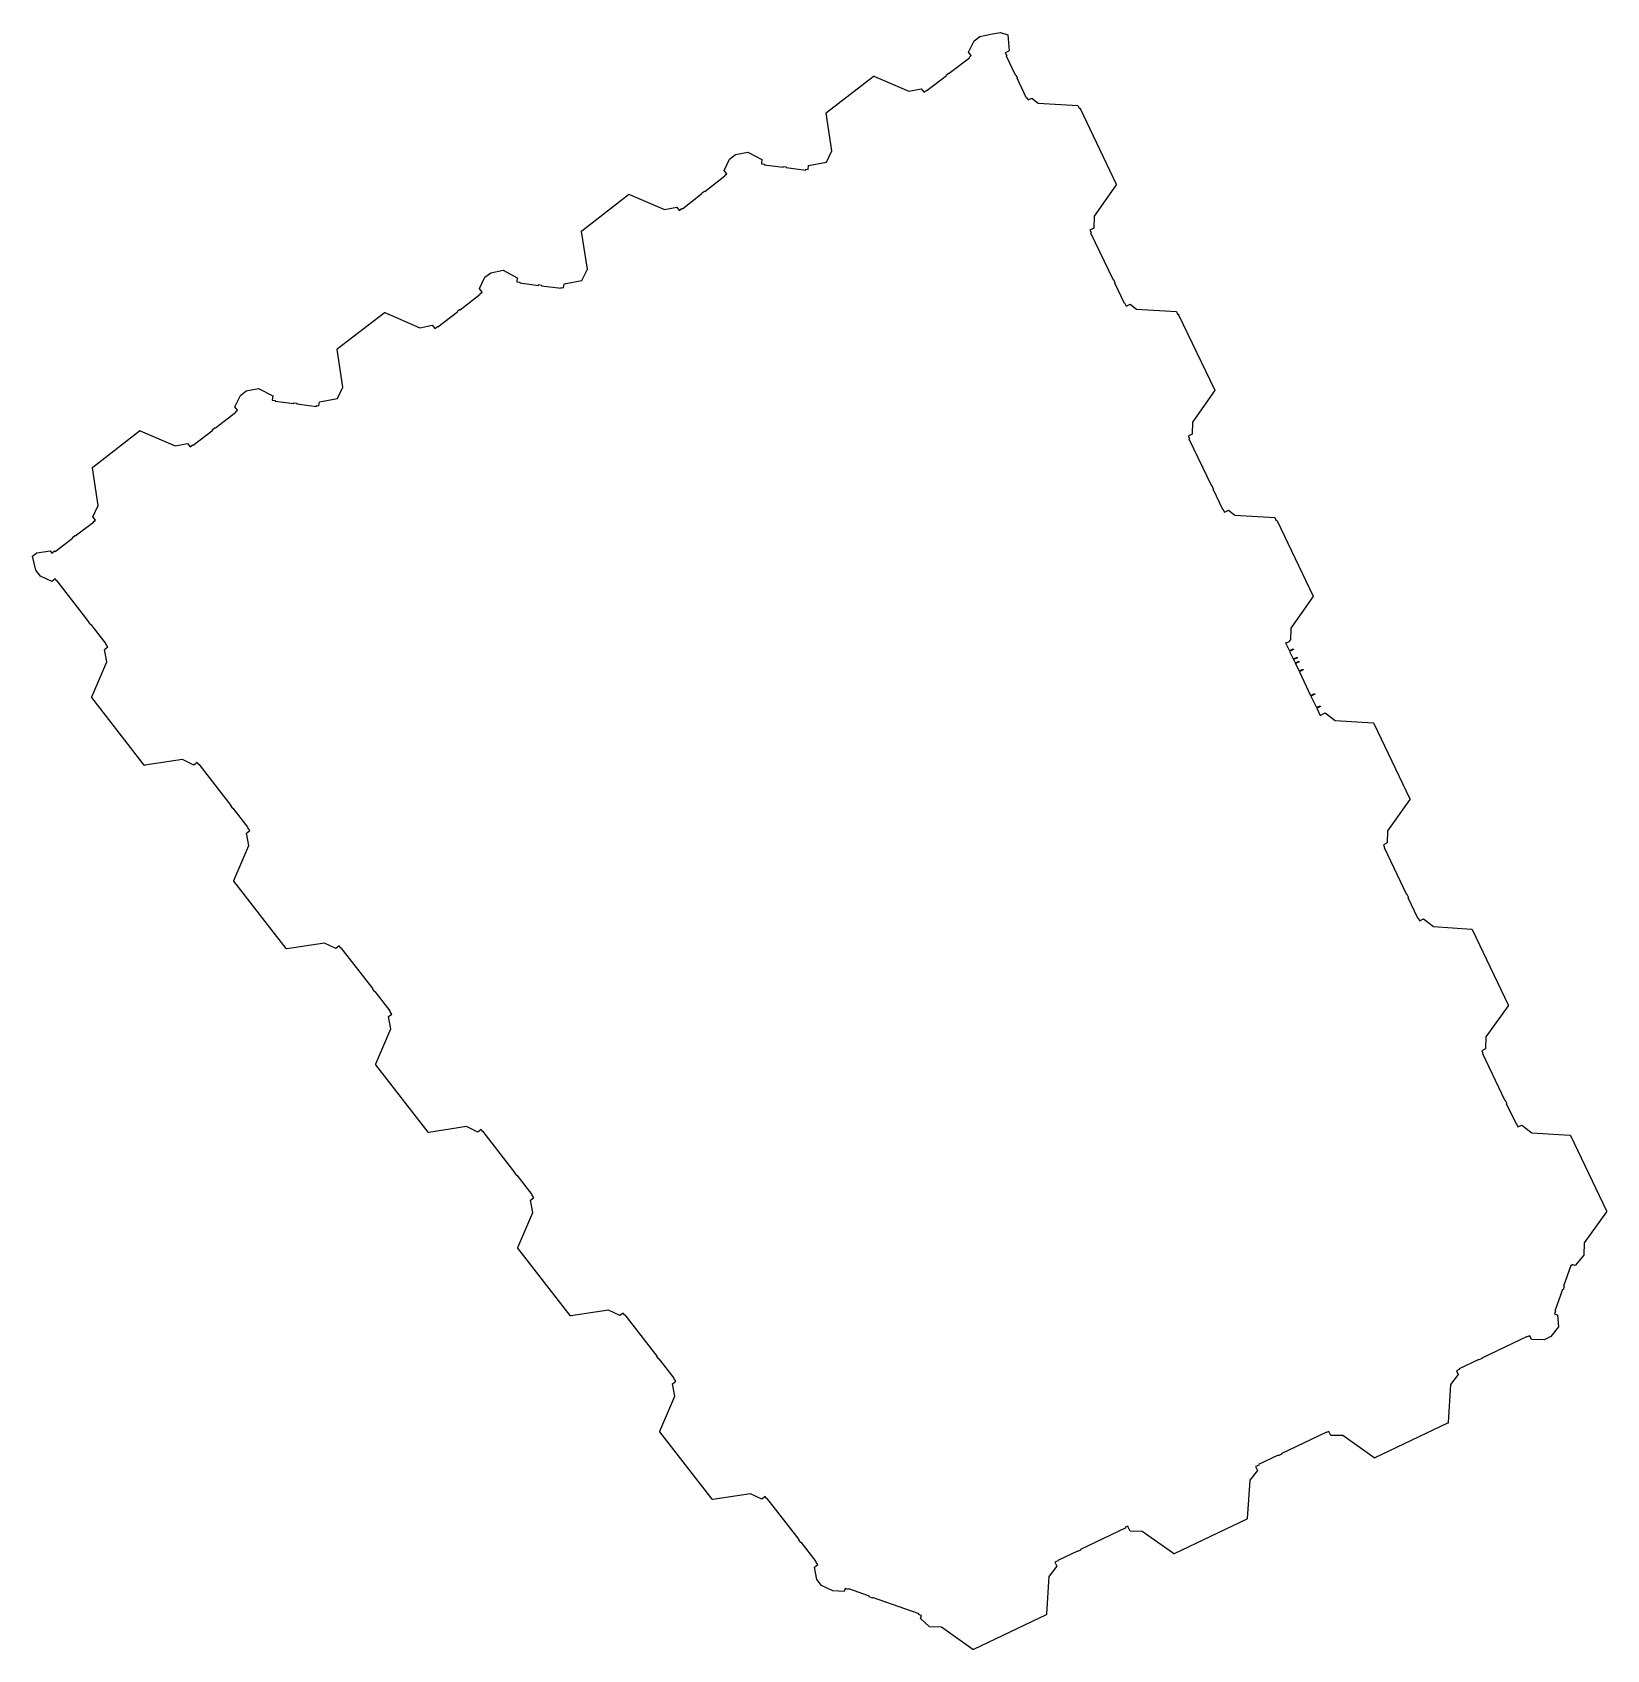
# Model space of a CAD drawing. Header units: millimetres. Extents: x -3518 to 38537, y -61148 to -17935.
import ezdxf

# ---------------------------------------------------------------- set-up
doc = ezdxf.new("R2010")
doc.units = ezdxf.units.MM
doc.layers.add('OUTER', color=1, linetype='Continuous', lineweight=25)

msp = doc.modelspace()

# ---------------------------------------------------------------- linework, layer by layer
at = {"layer": 'OUTER', "color": 1, "lineweight": 25}
for p, q in [((21638.512, -18165.12), (21796.512, -18042.12)), ((21796.512, -18042.12), (22126.512, -17978.12)), ((22126.512, -17978.12), (22342.512, -17935.12)), ((22342.512, -17935.12), (22538.512, -18005.12)), ((22538.512, -18005.12), (22575.512, -18430.12)), ((21493.512, -18467.12), (21638.512, -18165.12)), ((21564.512, -18558.12), (21493.512, -18467.12)), ((21506.512, -18603.12), (21564.512, -18558.12)), ((22575.512, -18430.12), (22471.512, -18479.12)), ((22471.512, -18479.12), (22510.512, -18560.12)), ((22510.512, -18560.12), (22497.512, -18566.12)), ((22497.512, -18566.12), (22739.512, -19074.12)), ((20976.512, -19030.12), (21515.512, -18614.12)), ((21515.512, -18614.12), (21506.512, -18603.12)), ((17695.512, -20076.12), (18942.512, -19112.12)), ((18942.512, -19112.12), (18952.512, -19104.12)), ((18952.512, -19104.12), (18963.512, -19109.12)), ((18963.512, -19109.12), (19898.512, -19511.12)), ((20380.512, -19491.12), (20903.512, -19088.12)), ((20894.512, -19077.12), (20968.512, -19019.12)), ((20903.512, -19088.12), (20894.512, -19077.12)), ((20968.512, -19019.12), (20976.512, -19030.12)), ((22739.512, -19074.12), (22754.512, -19066.12)), ((22754.512, -19066.12), (22793.512, -19147.12)), ((22793.512, -19147.12), (22778.512, -19154.12)), ((22778.512, -19154.12), (23031.512, -19686.12)), ((19898.512, -19511.12), (20227.512, -19446.12)), ((20227.512, -19446.12), (20298.512, -19537.12)), ((20298.512, -19537.12), (20372.512, -19480.12)), ((20372.512, -19480.12), (20380.512, -19491.12)), ((23031.512, -19686.12), (23050.512, -19677.12)), ((23050.512, -19677.12), (23080.512, -19740.12)), ((23080.512, -19740.12), (23178.512, -19694.12)), ((23178.512, -19694.12), (23347.552, -19826.022)), ((23347.552, -19826.022), (24413.512, -19892.12)), ((17686.512, -20083.12), (17695.512, -20076.12)), ((17688.512, -20095.12), (17686.512, -20083.12)), ((17841.512, -21102.12), (17688.512, -20095.12)), ((24413.512, -19892.12), (24447.042, -19962.348)), ((24447.042, -19962.348), (24459.512, -19963.12)), ((24459.512, -19963.12), (24470.512, -19963.12)), ((24470.512, -19963.12), (24475.512, -19974.12)), ((24475.512, -19974.12), (25437.512, -21991.12)), ((15263.512, -21200.12), (15592.512, -21135.12)), ((15592.512, -21135.12), (15970.512, -21335.12)), ((17696.512, -21404.12), (17841.512, -21102.12)), ((14959.512, -21624.12), (15104.512, -21322.12)), ((15104.512, -21322.12), (15263.512, -21200.12)), ((15970.512, -21335.12), (15955.512, -21446.12)), ((15955.512, -21446.12), (16035.512, -21456.12)), ((16035.512, -21456.12), (16033.512, -21474.12)), ((16033.512, -21474.12), (16534.512, -21538.12)), ((16534.512, -21538.12), (16537.512, -21519.12)), ((16537.512, -21519.12), (16616.512, -21529.12)), ((16616.512, -21529.12), (16614.512, -21548.12)), ((16614.512, -21548.12), (17140.512, -21615.12)), ((17140.512, -21615.12), (17142.512, -21594.12)), ((17142.512, -21594.12), (17204.512, -21601.12)), ((17204.512, -21601.12), (17218.512, -21494.12)), ((17218.512, -21494.12), (17696.512, -21404.12)), ((14443.512, -22188.12), (14981.512, -21771.12)), ((15030.512, -21716.12), (14959.512, -21624.12)), ((14973.512, -21760.12), (15030.512, -21716.12)), ((14981.512, -21771.12), (14973.512, -21760.12)), ((25436.512, -22011.12), (24843.314, -22844.208)), ((25442.512, -22002.12), (25436.512, -22011.12)), ((25437.512, -21991.12), (25442.512, -22002.12)), ((11162.512, -23234.12), (12409.512, -22269.12)), ((12409.512, -22269.12), (12418.512, -22262.12)), ((12418.512, -22262.12), (12429.512, -22266.12)), ((12429.512, -22266.12), (13364.512, -22668.12)), ((13847.512, -22649.12), (14369.512, -22245.12)), ((14360.512, -22234.12), (14434.512, -22177.12)), ((14369.512, -22245.12), (14360.512, -22234.12)), ((14434.512, -22177.12), (14443.512, -22188.12)), ((13364.512, -22668.12), (13693.512, -22603.12)), ((13693.512, -22603.12), (13764.512, -22694.12)), ((13764.512, -22694.12), (13838.512, -22637.12)), ((13838.512, -22637.12), (13847.512, -22649.12)), ((24843.314, -22844.208), (24837.512, -23168.12)), ((11152.512, -23241.12), (11162.512, -23234.12)), ((11154.512, -23252.12), (11152.512, -23241.12)), ((11308.512, -24259.12), (11154.512, -23252.12)), ((24837.512, -23168.12), (24733.512, -23218.12)), ((24733.512, -23218.12), (24764.512, -23284.12)), ((24764.512, -23284.12), (24751.512, -23290.12)), ((24751.512, -23290.12), (25350.183, -24543.431)), ((8425.512, -24782.12), (8571.512, -24480.12)), ((8571.512, -24480.12), (8729.512, -24357.12)), ((8729.512, -24357.12), (9058.512, -24292.12)), ((9058.512, -24292.12), (9436.512, -24492.12)), ((9436.512, -24492.12), (9422.512, -24603.12)), ((9422.512, -24603.12), (9501.512, -24613.12)), ((9501.512, -24613.12), (9499.512, -24631.12)), ((9499.512, -24631.12), (10000.512, -24695.12)), ((10685.512, -24652.12), (11162.512, -24561.12)), ((11162.512, -24561.12), (11308.512, -24259.12)), ((25350.183, -24543.431), (25361.512, -24538.12)), ((25361.512, -24538.12), (25401.512, -24623.12)), ((25401.512, -24623.12), (25390.512, -24628.12)), ((25390.512, -24628.12), (25649.512, -25171.12)), ((7909.512, -25345.12), (8447.512, -24929.12)), ((8496.512, -24873.12), (8425.512, -24782.12)), ((8439.512, -24918.12), (8496.512, -24873.12)), ((8447.512, -24929.12), (8439.512, -24918.12)), ((10000.512, -24695.12), (10003.512, -24676.12)), ((10003.512, -24676.12), (10083.512, -24686.12)), ((10083.512, -24686.12), (10080.512, -24705.12)), ((10080.512, -24705.12), (10606.512, -24772.12)), ((10606.512, -24772.12), (10609.512, -24751.12)), ((10609.512, -24751.12), (10671.512, -24759.12)), ((10671.512, -24759.12), (10685.512, -24652.12)), ((4628.512, -26391.12), (5875.512, -25426.12)), ((5875.512, -25426.12), (5884.512, -25419.12)), ((5884.512, -25419.12), (5895.512, -25424.12)), ((5895.512, -25424.12), (6831.512, -25826.12)), ((7313.512, -25806.12), (7835.512, -25402.12)), ((7826.512, -25391.12), (7900.512, -25334.12)), ((7835.512, -25402.12), (7826.512, -25391.12)), ((7900.512, -25334.12), (7909.512, -25345.12)), ((25649.512, -25171.12), (25659.512, -25166.12)), ((25659.512, -25166.12), (25700.512, -25250.12)), ((25700.512, -25250.12), (25806.512, -25199.12)), ((25806.512, -25199.12), (25975.461, -25330.952)), ((25975.461, -25330.952), (27041.512, -25397.12)), ((27041.512, -25397.12), (27075.072, -25467.411)), ((27075.072, -25467.411), (27086.512, -25468.12)), ((27086.512, -25468.12), (27098.512, -25468.12)), ((27098.512, -25468.12), (27103.512, -25479.12)), ((27103.512, -25479.12), (28065.512, -27496.12)), ((6831.512, -25826.12), (7160.512, -25761.12)), ((7160.512, -25761.12), (7230.512, -25852.12)), ((7230.512, -25852.12), (7304.512, -25795.12)), ((7304.512, -25795.12), (7313.512, -25806.12)), ((4619.512, -26398.12), (4628.512, -26391.12)), ((4620.512, -26410.12), (4619.512, -26398.12)), ((4774.512, -27417.12), (4620.512, -26410.12)), ((1891.512, -27939.12), (2037.512, -27637.12)), ((2037.512, -27637.12), (2195.512, -27515.12)), ((2195.512, -27515.12), (2524.512, -27450.12)), ((2524.512, -27450.12), (2902.512, -27649.12)), ((2902.512, -27649.12), (2888.512, -27761.12)), ((4629.512, -27718.12), (4774.512, -27417.12)), ((28063.512, -27516.12), (27470.289, -28350.655)), ((28070.512, -27507.12), (28063.512, -27516.12)), ((28065.512, -27496.12), (28070.512, -27507.12)), ((1375.512, -28503.12), (1914.038, -28086.487)), ((1962.512, -28031.12), (1891.512, -27939.12)), ((1905.512, -28075.12), (1962.512, -28031.12)), ((1914.038, -28086.487), (1905.512, -28075.12)), ((2888.512, -27761.12), (2968.512, -27771.12)), ((2968.512, -27771.12), (2966.512, -27789.12)), ((2966.512, -27789.12), (3467.512, -27853.12)), ((3467.512, -27853.12), (3469.512, -27833.12)), ((3469.512, -27833.12), (3549.512, -27843.12)), ((3549.512, -27843.12), (3546.512, -27863.12)), ((3546.512, -27863.12), (4072.512, -27930.12)), ((4072.512, -27930.12), (4075.512, -27908.12)), ((4075.512, -27908.12), (4137.512, -27916.12)), ((4137.512, -27916.12), (4151.512, -27809.12)), ((4151.512, -27809.12), (4629.512, -27718.12)), ((1293.512, -28549.12), (1366.512, -28492.12)), ((1366.512, -28492.12), (1375.512, -28503.12)), ((27470.289, -28350.655), (27464.512, -28674.12)), ((-1905.488, -29549.12), (-658.488, -28584.12)), ((-658.488, -28584.12), (-649.488, -28577.12)), ((-649.488, -28577.12), (-638.488, -28581.12)), ((-638.488, -28581.12), (297.512, -28983.12)), ((297.512, -28983.12), (626.512, -28918.12)), ((626.512, -28918.12), (696.512, -29009.12)), ((696.512, -29009.12), (770.512, -28952.12)), ((770.512, -28952.12), (779.512, -28964.12)), ((779.512, -28964.12), (1301.512, -28560.12)), ((1301.512, -28560.12), (1293.512, -28549.12)), ((27464.512, -28674.12), (27360.512, -28723.12)), ((27360.512, -28723.12), (27391.512, -28789.12)), ((27391.512, -28789.12), (27378.512, -28795.12)), ((27378.512, -28795.12), (27977.512, -30049.12)), ((-1914.488, -29556.12), (-1905.488, -29549.12)), ((-1913.488, -29567.12), (-1914.488, -29556.12)), ((-1759.488, -30574.12), (-1913.488, -29567.12)), ((27977.512, -30049.12), (27988.512, -30044.12)), ((27988.512, -30044.12), (28028.512, -30128.12)), ((28028.512, -30128.12), (28017.512, -30133.12)), ((28017.512, -30133.12), (28276.512, -30676.12)), ((-1904.488, -30876.12), (-1759.488, -30574.12)), ((28276.512, -30676.12), (28287.512, -30671.12)), ((28287.512, -30671.12), (28327.512, -30755.12)), ((-2375.488, -31390.12), (-1885.488, -31019.12)), ((-1834.488, -30966.12), (-1904.488, -30876.12)), ((-1892.488, -31010.12), (-1834.488, -30966.12)), ((-1885.488, -31019.12), (-1892.488, -31010.12)), ((28327.512, -30755.12), (28433.512, -30704.12)), ((28433.512, -30704.12), (28603.157, -30835.995)), ((28603.157, -30835.995), (29668.512, -30902.12)), ((29668.512, -30902.12), (29702.042, -30972.347)), ((29702.042, -30972.347), (29714.512, -30973.12)), ((29714.512, -30973.12), (29725.512, -30974.12)), ((29725.512, -30974.12), (29730.512, -30984.12)), ((29730.512, -30984.12), (30692.512, -33001.12)), ((-2913.488, -31804.12), (-2447.488, -31450.12)), ((-2455.488, -31438.12), (-2381.488, -31382.12)), ((-2447.488, -31450.12), (-2455.488, -31438.12)), ((-2381.488, -31382.12), (-2375.488, -31390.12)), ((-3518.488, -31935.12), (-3400.488, -31843.12)), ((-3423.488, -32303.12), (-3518.488, -31935.12)), ((-3400.488, -31843.12), (-3043.488, -31788.12)), ((-3043.488, -31788.12), (-2996.488, -31849.12)), ((-2996.488, -31849.12), (-2922.488, -31792.12)), ((-2922.488, -31792.12), (-2913.488, -31804.12)), ((-3301.488, -32462.12), (-3423.488, -32303.12)), ((-2999.488, -32607.12), (-3301.488, -32462.12)), ((-2907.488, -32536.12), (-2999.488, -32607.12)), ((-2863.488, -32594.12), (-2907.488, -32536.12)), ((-2853.488, -32586.12), (-2863.488, -32594.12)), ((-2005.488, -33687.12), (-2853.488, -32586.12)), ((30691.512, -33022.12), (30097.306, -33855.617)), ((30698.512, -33012.12), (30691.512, -33022.12)), ((30692.512, -33001.12), (30698.512, -33012.12)), ((-2012.488, -33693.12), (-2005.488, -33687.12)), ((-1955.488, -33766.12), (-2012.488, -33693.12)), ((-1944.488, -33758.12), (-1955.488, -33766.12)), ((-1545.488, -34273.12), (-1944.488, -33758.12)), ((30097.306, -33855.617), (30091.512, -34179.12)), ((-1591.488, -34426.12), (-1500.488, -34356.12)), ((-1526.488, -34756.12), (-1591.488, -34426.12)), ((-1557.488, -34282.12), (-1545.488, -34273.12)), ((-1500.488, -34356.12), (-1557.488, -34282.12)), ((29968.512, -34238.12), (29956.512, -34243.12)), ((29956.512, -34243.12), (30060.193, -34460.006)), ((29977.512, -34256.12), (29968.512, -34238.12)), ((30067.512, -34213.12), (29977.512, -34256.12)), ((30091.512, -34179.12), (30058.512, -34194.12)), ((30058.512, -34194.12), (30067.512, -34213.12)), ((30060.193, -34460.006), (30072.512, -34454.12)), ((30080.512, -34472.12), (30068.673, -34477.777)), ((30068.673, -34477.777), (30163.642, -34676.791)), ((30072.512, -34454.12), (30162.512, -34411.12)), ((30170.512, -34429.12), (30080.512, -34472.12)), ((30162.512, -34411.12), (30170.512, -34429.12)), ((-1928.488, -35691.12), (-1526.488, -34756.12)), ((30163.642, -34676.791), (30175.512, -34671.12)), ((30184.512, -34689.12), (30172.308, -34694.951)), ((30172.308, -34694.951), (30215.266, -34784.971)), ((30175.512, -34671.12), (30265.512, -34628.12)), ((30274.512, -34646.12), (30184.512, -34689.12)), ((30215.266, -34784.971), (30227.512, -34779.12)), ((30235.512, -34797.12), (30223.746, -34802.742)), ((30223.746, -34802.742), (30318.715, -35001.757)), ((30227.512, -34779.12), (30317.512, -34736.12)), ((30325.512, -34754.12), (30235.512, -34797.12)), ((30265.512, -34628.12), (30274.512, -34646.12)), ((30317.512, -34736.12), (30325.512, -34754.12)), ((30318.715, -35001.757), (30330.512, -34996.12)), ((30330.512, -34996.12), (30420.512, -34953.12)), ((30429.512, -34971.12), (30339.512, -35014.12)), ((30420.512, -34953.12), (30429.512, -34971.12)), ((30339.512, -35014.12), (30327.381, -35019.916)), ((30327.381, -35019.916), (30628.471, -35650.873)), ((-1933.488, -35702.12), (-1928.488, -35691.12)), ((-1925.488, -35711.12), (-1933.488, -35702.12)), ((-533.488, -37512.12), (-1925.488, -35711.12)), ((30628.471, -35650.873), (30640.512, -35645.12)), ((30649.512, -35663.12), (30637.137, -35669.033)), ((30637.137, -35669.033), (30783.544, -35975.838)), ((30640.512, -35645.12), (30730.512, -35602.12)), ((30739.512, -35620.12), (30649.512, -35663.12)), ((30730.512, -35602.12), (30739.512, -35620.12)), ((30783.544, -35975.838), (30795.512, -35970.12)), ((30804.512, -35988.12), (30792.21, -35993.998)), ((30792.21, -35993.998), (30882.512, -36184.12)), ((30795.512, -35970.12), (30885.512, -35927.12)), ((30894.512, -35945.12), (30804.512, -35988.12)), ((30882.512, -36184.12), (31017.512, -36119.12)), ((30885.512, -35927.12), (30894.512, -35945.12)), ((31017.512, -36119.12), (31282.512, -36325.12)), ((31282.512, -36325.12), (32298.512, -36388.12)), ((32298.512, -36388.12), (32310.512, -36389.12)), ((32310.512, -36389.12), (32315.512, -36399.12)), ((32315.512, -36399.12), (33277.512, -38416.12)), ((-526.488, -37521.12), (-533.488, -37512.12)), ((-514.488, -37519.12), (-526.488, -37521.12)), ((492.512, -37366.12), (-514.488, -37519.12)), ((794.512, -37511.12), (492.512, -37366.12)), ((885.911, -37440.635), (794.512, -37511.12)), ((930.512, -37498.12), (885.911, -37440.635)), ((939.512, -37491.12), (930.512, -37498.12)), ((1788.512, -38591.12), (939.512, -37491.12)), ((33275.512, -38437.12), (32682.25, -39270.704)), ((33282.512, -38427.12), (33275.512, -38437.12)), ((33277.512, -38416.12), (33282.512, -38427.12)), ((1780.512, -38597.12), (1788.512, -38591.12)), ((1837.512, -38671.12), (1780.512, -38597.12)), ((1848.512, -38663.12), (1837.512, -38671.12)), ((2247.512, -39177.12), (1848.512, -38663.12)), ((2201.512, -39331.12), (2292.512, -39260.12)), ((2235.512, -39187.12), (2247.512, -39177.12)), ((2292.512, -39260.12), (2235.512, -39187.12)), ((32682.25, -39270.704), (32675.512, -39594.12)), ((1864.512, -40595.12), (2266.512, -39660.12)), ((2266.512, -39660.12), (2201.512, -39331.12)), ((32675.512, -39594.12), (32571.512, -39643.12)), ((32571.512, -39643.12), (32603.512, -39709.12)), ((32603.512, -39709.12), (32590.512, -39715.12)), ((32590.512, -39715.12), (33188.512, -40969.12)), ((1860.512, -40606.12), (1864.512, -40595.12)), ((1867.512, -40615.12), (1860.512, -40606.12)), ((3259.512, -42416.12), (1867.512, -40615.12)), ((33188.512, -40969.12), (33199.512, -40964.12)), ((33199.512, -40964.12), (33239.512, -41048.12)), ((33239.512, -41048.12), (33228.512, -41053.12)), ((33228.512, -41053.12), (33487.512, -41596.12)), ((33487.512, -41596.12), (33498.512, -41591.12)), ((33498.512, -41591.12), (33538.512, -41675.12)), ((33538.512, -41675.12), (33644.512, -41624.12)), ((33644.512, -41624.12), (33909.512, -41830.12)), ((33909.512, -41830.12), (34925.512, -41893.12)), ((34925.512, -41893.12), (34937.512, -41894.12)), ((34937.512, -41894.12), (34942.512, -41904.12)), ((34942.512, -41904.12), (35904.512, -43922.12)), ((4285.512, -42270.12), (3278.512, -42423.12)), ((4587.512, -42416.12), (4285.512, -42270.12)), ((4679.512, -42345.12), (4587.512, -42416.12)), ((4723.512, -42402.12), (4679.512, -42345.12)), ((3267.512, -42425.12), (3259.512, -42416.12)), ((3278.512, -42423.12), (3267.512, -42425.12)), ((4732.512, -42395.12), (4723.512, -42402.12)), ((5581.512, -43495.12), (4732.512, -42395.12)), ((5573.512, -43501.12), (5581.512, -43495.12)), ((5630.512, -43575.12), (5573.512, -43501.12)), ((5641.512, -43567.12), (5630.512, -43575.12)), ((6040.512, -44081.12), (5641.512, -43567.12)), ((35902.512, -43942.12), (35309.306, -44775.625)), ((35909.512, -43932.12), (35902.512, -43942.12)), ((35904.512, -43922.12), (35909.512, -43932.12)), ((5994.512, -44235.12), (6086.512, -44165.12)), ((6059.512, -44564.12), (5994.512, -44235.12)), ((6029.512, -44091.12), (6040.512, -44081.12)), ((6086.512, -44165.12), (6029.512, -44091.12)), ((5657.512, -45499.12), (6059.512, -44564.12)), ((35309.306, -44775.625), (35303.512, -45099.12)), ((35303.512, -45099.12), (35199.512, -45149.12)), ((35199.512, -45149.12), (35230.512, -45214.12)), ((35230.512, -45214.12), (35217.512, -45220.12)), ((35217.512, -45220.12), (35816.512, -46474.12)), ((5653.512, -45510.12), (5657.512, -45499.12)), ((5660.512, -45520.12), (5653.512, -45510.12)), ((7053.512, -47320.12), (5660.512, -45520.12)), ((35816.512, -46474.12), (35827.512, -46469.12)), ((35827.512, -46469.12), (35867.512, -46553.12)), ((35867.512, -46553.12), (35856.512, -46558.12)), ((35856.512, -46558.12), (36115.512, -47101.12)), ((36115.512, -47101.12), (36125.512, -47096.12)), ((36125.512, -47096.12), (36166.512, -47180.12)), ((7060.512, -47329.12), (7053.512, -47320.12)), ((7072.512, -47328.12), (7060.512, -47329.12)), ((8078.512, -47174.12), (7072.512, -47328.12)), ((8380.512, -47320.12), (8078.512, -47174.12)), ((8472.512, -47249.12), (8380.512, -47320.12)), ((8516.512, -47306.12), (8472.512, -47249.12)), ((8525.512, -47299.12), (8516.512, -47306.12)), ((9374.512, -48399.12), (8525.512, -47299.12)), ((36166.512, -47180.12), (36272.512, -47130.12)), ((36272.512, -47130.12), (36536.512, -47336.12)), ((36536.512, -47336.12), (37552.512, -47398.12)), ((37552.512, -47398.12), (37564.512, -47399.12)), ((37564.512, -47399.12), (37569.512, -47410.12)), ((37569.512, -47410.12), (38531.512, -49427.12)), ((9366.512, -48405.12), (9374.512, -48399.12)), ((9423.512, -48479.12), (9366.512, -48405.12)), ((9434.512, -48471.12), (9423.512, -48479.12)), ((9833.512, -48986.12), (9434.512, -48471.12)), ((9788.512, -49139.12), (9879.512, -49069.12)), ((9852.512, -49468.12), (9788.512, -49139.12)), ((9822.512, -48995.12), (9833.512, -48986.12)), ((9879.512, -49069.12), (9822.512, -48995.12)), ((9451.512, -50404.12), (9852.512, -49468.12)), ((38529.512, -49447.12), (37936.306, -50280.625)), ((38536.512, -49437.12), (38529.512, -49447.12)), ((38531.512, -49427.12), (38536.512, -49437.12)), ((9446.512, -50414.12), (9451.512, -50404.12)), ((9453.512, -50424.12), (9446.512, -50414.12)), ((10846.512, -52224.12), (9453.512, -50424.12)), ((37936.306, -50280.625), (37930.512, -50604.12)), ((37581.512, -50884.12), (37385.512, -51436.12)), ((37595.512, -50889.12), (37581.512, -50884.12)), ((37607.547, -50854.958), (37595.512, -50889.12)), ((37694.512, -50886.12), (37607.547, -50854.958)), ((37930.512, -50604.12), (37694.512, -50886.12)), ((37354.512, -51524.12), (37149.712, -52102.556)), ((37371.512, -51530.12), (37354.512, -51524.12)), ((37402.512, -51442.12), (37371.512, -51530.12)), ((37385.512, -51436.12), (37402.512, -51442.12)), ((10853.512, -52234.12), (10846.512, -52224.12)), ((10865.512, -52232.12), (10853.512, -52234.12)), ((11871.512, -52078.12), (10865.512, -52232.12)), ((12174.512, -52224.12), (11871.512, -52078.12)), ((12265.512, -52153.12), (12174.512, -52224.12)), ((12310.512, -52210.12), (12265.512, -52153.12)), ((12319.512, -52203.12), (12310.512, -52210.12)), ((13168.512, -53303.12), (12319.512, -52203.12)), ((37170.512, -52110.12), (37146.512, -52178.12)), ((37146.512, -52178.12), (37226.512, -52207.12)), ((37149.712, -52102.556), (37170.512, -52110.12)), ((37226.512, -52207.12), (37252.512, -52521.12)), ((37252.512, -52521.12), (37045.512, -52785.12)), ((36412.512, -52781.12), (35203.512, -53360.12)), ((36417.512, -52791.12), (36412.512, -52781.12)), ((36480.512, -52761.12), (36417.512, -52791.12)), ((36530.512, -52865.12), (36480.512, -52761.12)), ((36865.512, -52872.12), (36530.512, -52865.12)), ((37045.512, -52785.12), (36865.512, -52872.12)), ((13160.512, -53310.12), (13168.512, -53303.12)), ((13217.512, -53383.12), (13160.512, -53310.12)), ((13228.512, -53375.12), (13217.512, -53383.12)), ((13627.512, -53890.12), (13228.512, -53375.12)), ((35120.512, -53395.12), (34596.512, -53644.12)), ((35126.512, -53408.12), (35120.512, -53395.12)), ((35207.512, -53369.12), (35126.512, -53408.12)), ((35203.512, -53360.12), (35207.512, -53369.12)), ((13581.512, -54043.12), (13672.512, -53973.12)), ((13615.512, -53899.12), (13627.512, -53890.12)), ((13672.512, -53973.12), (13615.512, -53899.12)), ((34571.512, -53800.12), (34365.512, -54065.12)), ((34603.512, -53658.12), (34521.512, -53697.12)), ((34521.512, -53697.12), (34571.512, -53800.12)), ((34596.512, -53644.12), (34603.512, -53658.12)), ((13244.512, -55308.12), (13646.512, -54372.12)), ((13646.512, -54372.12), (13581.512, -54043.12)), ((34361.455, -54067.048), (34298.512, -55083.12)), ((34365.512, -54065.12), (34361.455, -54067.048)), ((13239.512, -55319.12), (13244.512, -55308.12)), ((34287.512, -55099.12), (32346.512, -56026.12)), ((34298.512, -55094.12), (34287.512, -55099.12)), ((34298.512, -55083.12), (34298.512, -55094.12)), ((13247.512, -55328.12), (13239.512, -55319.12)), ((14639.512, -57129.12), (13247.512, -55328.12)), ((31050.512, -55340.12), (29841.512, -55918.12)), ((31055.512, -55350.12), (31050.512, -55340.12)), ((31118.512, -55320.12), (31055.512, -55350.12)), ((31168.512, -55424.12), (31118.512, -55320.12)), ((31490.534, -55429.871), (31168.512, -55424.12)), ((32326.512, -56024.12), (31490.534, -55429.871)), ((29758.512, -55954.12), (29235.512, -56203.12)), ((29764.512, -55966.12), (29758.512, -55954.12)), ((29846.512, -55927.12), (29764.512, -55966.12)), ((29841.512, -55918.12), (29846.512, -55927.12)), ((32335.512, -56031.12), (32326.512, -56024.12)), ((32346.512, -56026.12), (32335.512, -56031.12)), ((29209.512, -56359.12), (29003.512, -56623.12)), ((29241.512, -56216.12), (29160.512, -56255.12)), ((29160.512, -56255.12), (29209.512, -56359.12)), ((29235.512, -56203.12), (29241.512, -56216.12)), ((15665.512, -56983.12), (14658.512, -57136.12)), ((15967.512, -57128.12), (15665.512, -56983.12)), ((29000.548, -56624.553), (28937.512, -57641.12)), ((29003.512, -56623.12), (29000.548, -56624.553)), ((14647.512, -57138.12), (14639.512, -57129.12)), ((14658.512, -57136.12), (14647.512, -57138.12)), ((16059.512, -57057.12), (15967.512, -57128.12)), ((16103.512, -57115.12), (16059.512, -57057.12)), ((16112.512, -57108.12), (16103.512, -57115.12)), ((16961.512, -58208.12), (16112.512, -57108.12)), ((25688.512, -57896.32), (24477.762, -58472.17)), ((25742.512, -57847.12), (25678.105, -57877.586)), ((25678.105, -57877.586), (25684.512, -57889.12)), ((25684.512, -57889.12), (25688.512, -57896.32)), ((25757.512, -57879.12), (25742.512, -57847.12)), ((25807.512, -57983.12), (25757.512, -57879.12)), ((28926.512, -57658.12), (26984.512, -58584.12)), ((28936.512, -57653.12), (28926.512, -57658.12)), ((28937.512, -57641.12), (28936.512, -57653.12)), ((16953.512, -58214.12), (16961.512, -58208.12)), ((17010.512, -58288.12), (16953.512, -58214.12)), ((17021.512, -58280.12), (17010.512, -58288.12)), ((17420.512, -58794.12), (17021.512, -58280.12)), ((26131.015, -57988.914), (25807.512, -57983.12)), ((26964.512, -58583.12), (26131.015, -57988.914)), ((24397.512, -58513.12), (23873.512, -58762.12)), ((23873.512, -58762.12), (23880.512, -58775.12)), ((24403.512, -58525.12), (24397.512, -58513.12)), ((24484.512, -58486.12), (24403.512, -58525.12)), ((24477.762, -58472.17), (24480.512, -58477.12)), ((24480.512, -58477.12), (24484.512, -58486.12)), ((26974.512, -58589.12), (26964.512, -58583.12)), ((26984.512, -58584.12), (26974.512, -58589.12)), ((17374.512, -58947.12), (17466.512, -58877.12)), ((17439.512, -59277.12), (17374.512, -58947.12)), ((17409.512, -58803.12), (17420.512, -58794.12)), ((17466.512, -58877.12), (17409.512, -58803.12)), ((23638.518, -59184.029), (23576.512, -60200.12)), ((23642.512, -59182.12), (23638.518, -59184.029)), ((23848.512, -58917.12), (23642.512, -59182.12)), ((23880.512, -58775.12), (23798.512, -58814.12)), ((23798.512, -58814.12), (23848.512, -58917.12)), ((17561.512, -59435.12), (17439.512, -59277.12)), ((17864.512, -59580.12), (17561.512, -59435.12)), ((18164.512, -59598.12), (17864.512, -59580.12)), ((18195.512, -59510.12), (18164.512, -59598.12)), ((18283.512, -59542.12), (18195.512, -59510.12)), ((18288.512, -59527.12), (18283.512, -59542.12)), ((18840.512, -59722.12), (18288.512, -59527.12)), ((18833.512, -59740.12), (18840.512, -59722.12)), ((18921.512, -59771.12), (18833.512, -59740.12)), ((18927.996, -59753.291), (18921.512, -59771.12)), ((20173.19, -60194.006), (18927.996, -59753.291)), ((20165.512, -60215.12), (20173.19, -60194.006)), ((20234.512, -60239.12), (20165.512, -60215.12)), ((20205.512, -60320.12), (20234.512, -60239.12)), ((20445.512, -60541.12), (20205.512, -60320.12)), ((23564.512, -60217.12), (21623.512, -61143.12)), ((23575.512, -60212.12), (23564.512, -60217.12)), ((23576.512, -60200.12), (23575.512, -60212.12)), ((20767.534, -60546.871), (20445.512, -60541.12)), ((21603.512, -61141.12), (20767.534, -60546.871)), ((21612.512, -61148.12), (21603.512, -61141.12)), ((21623.512, -61143.12), (21612.512, -61148.12))]:
    msp.add_line(p, q, dxfattribs=at)

doc.saveas('drawing.dxf')
